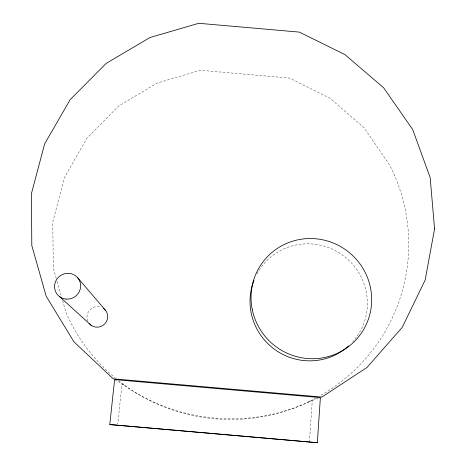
<?xml version="1.0" encoding="UTF-8"?>
<svg xmlns="http://www.w3.org/2000/svg" width="466" height="466" viewBox="0 0 466 466"><rect width="100%" height="100%" fill="white"/><g stroke="black" fill="none" stroke-linecap="round" stroke-linejoin="round"><path stroke-width="0.35" stroke-dasharray="2.33 1.75" d="M309.389 442.193L312.272 400.498A185.194 181.938 5.1 0 1 122.028 383.856L117.787 423.99M308.661 401.791L319.705 397.842M114.607 379.598L125.337 385.755M56.281 278.546L53.305 268.171L52.78 222.107L64.285 177.901L86.74 138.454L118.428 106.196L157.159 83.041L200.403 70.279L289.508 78.084L329.876 98.163L363.993 127.701L389.599 164.97A178.647 175.758 5.1 0 1 319.56 396.106M57.073 281.313L61.436 296.533M62.625 300.687L66.137 312.931A178.647 175.758 5.1 0 0 115.597 378.264M353.688 340.658A59.1 58.093 40 0 1 352.721 341.759M256.993 273.792A59.1 58.093 40 0 1 341.287 254.22A59.1 58.093 40 0 1 354.16 340.093M316.385 397.859A178.647 175.758 5.1 0 1 118.987 380.996M87.818 321.214A10.479 10.229 -40.4 0 1 101.11 307.152"/><path stroke-width="0.7" d="M317.329 442.7L320.381 397.597L114.607 379.598L109.784 424.549L317.329 442.7L109.784 424.549M59.776 296.795L91.167 325.326M77.822 277.917L105.427 310.21M348.603 345.906A59.1 58.093 40 0 1 275.773 350.205A59.1 58.093 40 0 1 253.947 280.351M103.475 308.393A10.479 10.229 -40.4 0 1 104.809 323.853A10.479 10.229 -40.4 0 1 89.216 323.497M434.568 228.876L425.178 279.996L402.245 327.348L367.039 367.418L321.866 397.067L113.25 378.823L73.896 341.776L46.175 296.195L31.805 245.57L31.432 193.588L44.66 143.837L70.232 99.543L106.166 63.411L149.959 37.525L198.784 23.3L299.341 32.107L344.951 54.604L383.582 87.707L412.69 129.531L430.176 177.587L434.568 228.876M252.246 309.523A60.743 59.671 39.1 0 0 351.294 344.362A60.743 59.671 39.1 0 0 330.557 241.994A60.743 59.671 39.1 0 0 252.246 309.523M66.096 299.096A13.182 12.786 -35.1 0 0 79.57 280.753A13.182 12.786 -35.1 0 0 57.108 278.837A13.182 12.786 -35.1 0 0 66.096 299.096"/></g></svg>
